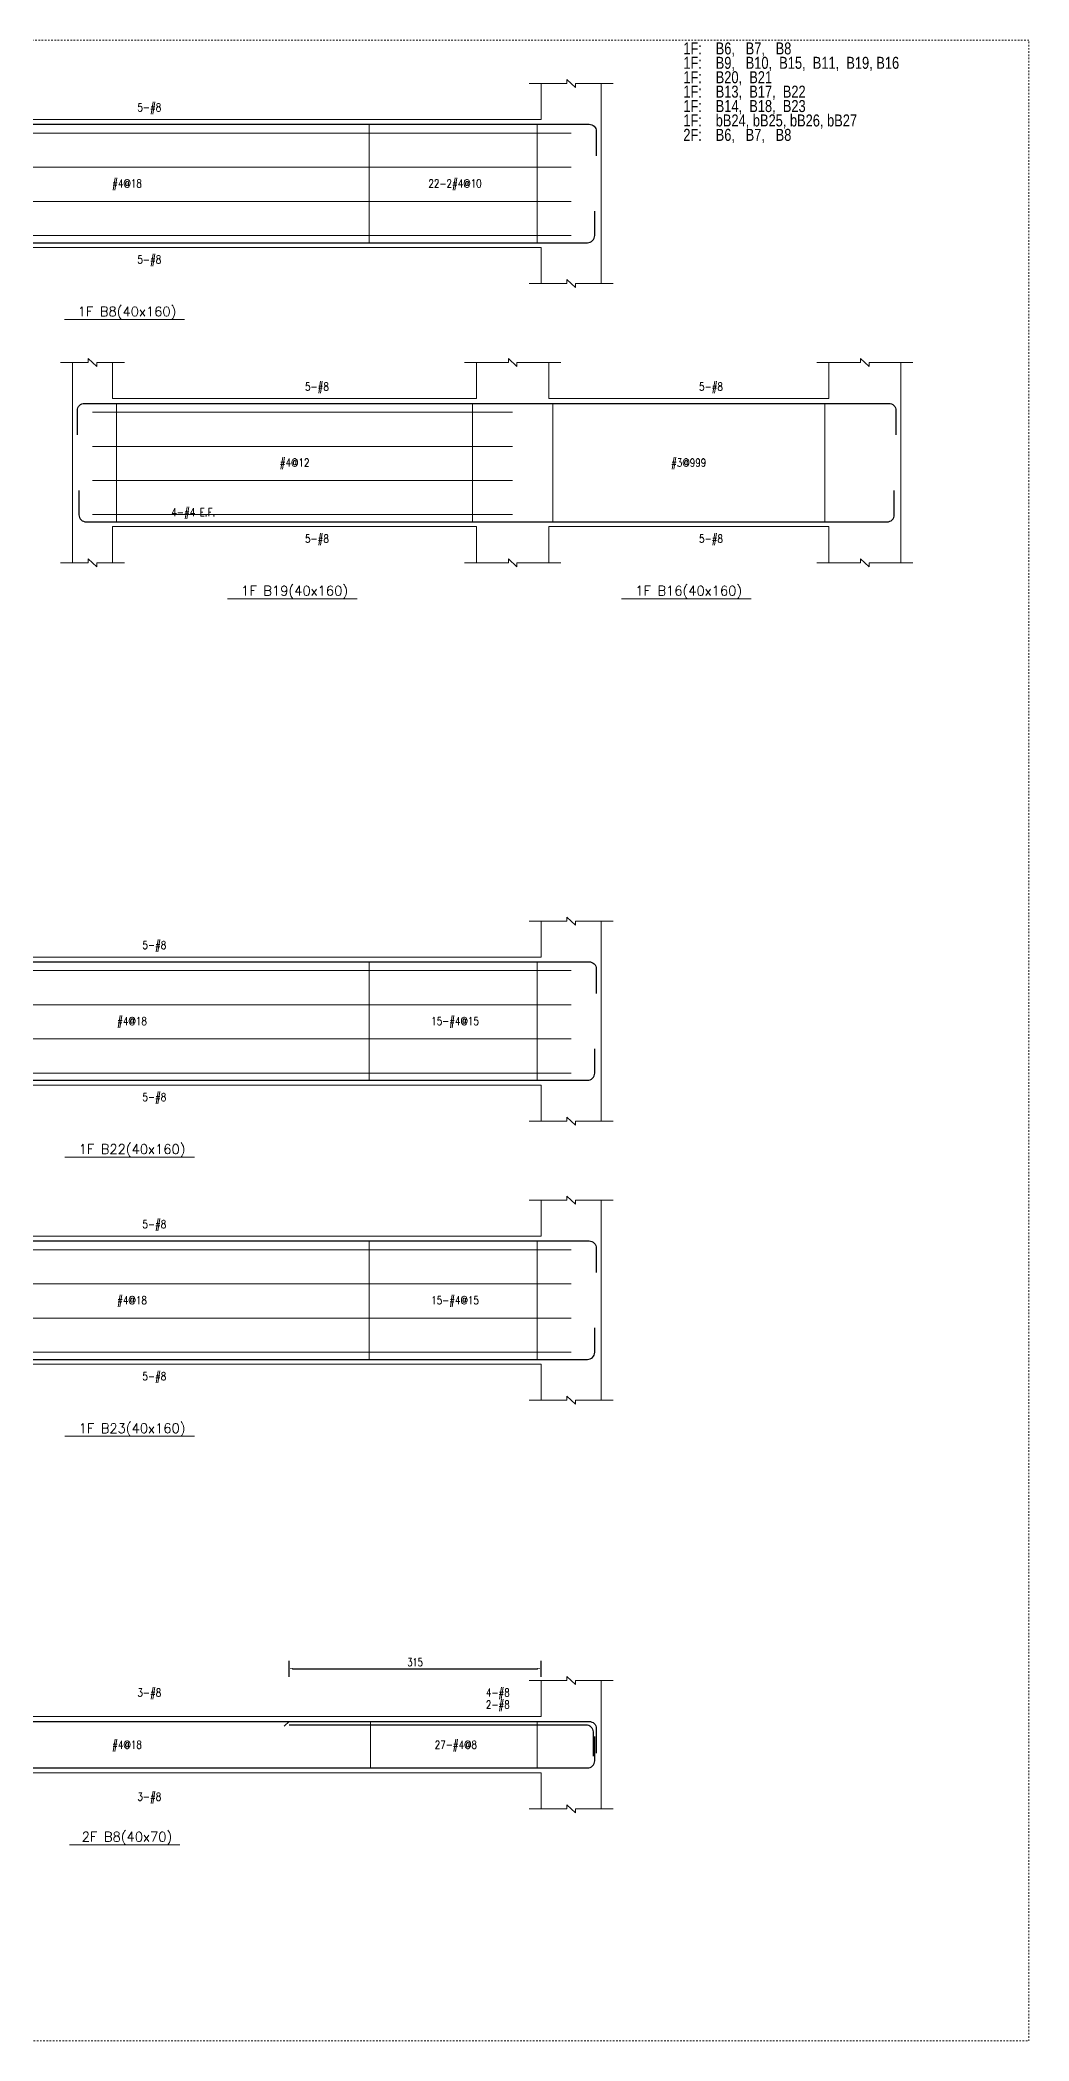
# Model space of a CAD drawing. Header units: millimetres. Extents: x 50 to 17750, y -6050 to -1000.
# Drawn here: x 2314 to 3550, y -3500 to -1000 of the extents above; entities that cross this region are included whole.
import ezdxf
from ezdxf.enums import TextEntityAlignment as Align

# ---------------------------------------------------------------- set-up
doc = ezdxf.new("R2010")
doc.units = ezdxf.units.MM
doc.linetypes.add('DOT', pattern=[4, 2, -2])
for name, color, linetype in [('主筋文字', 3, 'Continuous'), ('主筋文字引線', 3, 'Continuous'), ('主筋線', 1, 'Continuous'), ('剪力筋文字', 3, 'Continuous'), ('剪力筋文字引線', 3, 'Continuous'), ('剪力筋線', 3, 'Continuous'), ('圖框', 132, 'DOT'), ('尺寸標註-字串', 4, 'Continuous'), ('扭力筋文字', 3, 'Continuous'), ('扭力筋文字引線', 3, 'Continuous'), ('扭力筋線', 2, 'Continuous'), ('摘要資訊', 1, 'Continuous'), ('梁柱截斷記號', 3, 'Continuous'), ('梁跨名稱', 3, 'Continuous'), ('梁跨名稱底線', 3, 'Continuous'), ('邊界線', 3, 'Continuous')]:
    doc.layers.add(name, color=color, linetype=linetype)
doc.styles.add('note', font='romans', dxfattribs={"width": 0.75, "height": 10})
doc.styles.add('OAP_ROMANS', font='OAP_ROMANS.shx', dxfattribs={"height": 0.2, "bigfont": 'chineset.shx'})
doc.styles.add('romanc', font='romanc.shx', dxfattribs={"height": 0.2, "bigfont": 'chineset.shx'})
doc.styles.add('romans', font='romans.shx', dxfattribs={"height": 0.2, "bigfont": 'chineset.shx'})
doc.dimstyles.new('BeamRebarDim', dxfattribs={"dimtxt": 12, "dimasz": 4.5, "dimexe": 10, "dimexo": 1, "dimgap": 3, "dimtad": 1, "dimdec": 0, "dimdsep": 46, "dimtxsty": 'note', "dimcen": 2.5, "dimclrd": 256, "dimclre": 256, "dimclrt": 256, "dimadec": 0, "dimazin": 0, "dimtfac": 1, "dimtmove": 0, "dimatfit": 3, "dimfxl": 1, "dimtolj": 1, "dimarcsym": 0})

# ---------------------------------------------------------------- blocks, each defined once
blk = doc.blocks.new('*D23')
at = {"layer": 'Defpoints', "color": 0}
for p in [(2625.234375, -3045.84375), (2940.234375, -3034.84375), (2940.234375, -3045.84375)]:
    blk.add_point(p, dxfattribs=at)
at = {"layer": '尺寸標註-字串', "lineweight": -2}
for p, q in [((2625.234375, -3044.84375), (2625.234375, -3024.84375)), ((2940.234375, -3044.84375), (2940.234375, -3024.84375)), ((2629.734375, -3034.84375), (2935.734375, -3034.84375))]:
    blk.add_line(p, q, dxfattribs=at)
at = {"layer": '尺寸標註-字串'}
for points in [[(2629.734375, -3034.09375), (2629.734375, -3035.59375), (2625.234375, -3034.84375)], [(2935.734375, -3035.59375), (2935.734375, -3034.09375), (2940.234375, -3034.84375)]]:
    blk.add_solid(points, dxfattribs=at)
at = {"layer": '尺寸標註-字串', "insert": (2782.734375, -3026.79875), "char_height": 10, "attachment_point": 5, "style": 'note'}
blk.add_mtext('\\A1;315', dxfattribs=at)

msp = doc.modelspace()

# ---------------------------------------------------------------- linework, layer by layer
at = {"layer": '主筋文字引線', "lineweight": 5}
for points in [[(2422.7, -1105.2, 0, 1.5, 0), (2422.7, -1100.7, 0, 0, 0), (2422.7, -1084.2, 0, 0, 0), (2432.7, -1084.2, 0, 0, 0)], [(2422.7, -1253.2, 0, 1.5, 0), (2422.7, -1257.7, 0, 0, 0), (2422.7, -1274.2, 0, 0, 0), (2432.7, -1274.2, 0, 0, 0)], [(2632.2, -1454, 0, 1.5, 0), (2632.2, -1449.5, 0, 0, 0), (2632.2, -1433, 0, 0, 0), (2642.2, -1433, 0, 0, 0)], [(3124.7, -1454, 0, 1.5, 0), (3124.7, -1449.5, 0, 0, 0), (3124.7, -1433, 0, 0, 0), (3134.7, -1433, 0, 0, 0)], [(2632.2, -1602, 0, 1.5, 0), (2632.2, -1606.5, 0, 0, 0), (2632.2, -1623, 0, 0, 0), (2642.2, -1623, 0, 0, 0)], [(3124.7, -1602, 0, 1.5, 0), (3124.7, -1606.5, 0, 0, 0), (3124.7, -1623, 0, 0, 0), (3134.7, -1623, 0, 0, 0)], [(2429, -2151.7, 0, 1.5, 0), (2429, -2147.2, 0, 0, 0), (2429, -2130.7, 0, 0, 0), (2439, -2130.7, 0, 0, 0)], [(2429, -2299.7, 0, 1.5, 0), (2429, -2304.2, 0, 0, 0), (2429, -2320.7, 0, 0, 0), (2439, -2320.7, 0, 0, 0)], [(2429, -2500.5, 0, 1.5, 0), (2429, -2496, 0, 0, 0), (2429, -2479.5, 0, 0, 0), (2439, -2479.5, 0, 0, 0)], [(2429, -2648.5, 0, 1.5, 0), (2429, -2653, 0, 0, 0), (2429, -2669.5, 0, 0, 0), (2439, -2669.5, 0, 0, 0)], [(2422.7, -3100.8, 0, 1.5, 0), (2422.7, -3096.3, 0, 0, 0), (2422.7, -3064.8, 0, 0, 0), (2432.7, -3064.8, 0, 0, 0)], [(2855.2, -3100.8, 0, 1.5, 0), (2855.2, -3096.3, 0, 0, 0), (2855.2, -3064.8, 0, 0, 0), (2868.2, -3064.8, 0, 0, 0)], [(2855.2, -3104.8, 0, 1.5, 0), (2855.2, -3100.3, 0, 0, 0), (2855.2, -3079.8, 0, 0, 0), (2868.2, -3079.8, 0, 0, 0)], [(2422.7, -3158.8, 0, 1.5, 0), (2422.7, -3163.3, 0, 0, 0), (2422.7, -3194.8, 0, 0, 0), (2432.7, -3194.8, 0, 0, 0)]]:
    msp.add_lwpolyline(points, format="xyseb", dxfattribs=at)
at = {"layer": '主筋線', "lineweight": 30}
for points in [[(1905.2, -1105.2), (2940.2, -1105.2)], [(1905.2, -1253.2), (2940.2, -1253.2)], [(2404.7, -1454), (2859.7, -1454)], [(2859.7, -1454), (2949.7, -1454)], [(2859.7, -1454), (2949.7, -1454)], [(2949.7, -1454), (3299.7, -1454)], [(2404.7, -1602), (2859.7, -1602)], [(2859.7, -1602), (2949.7, -1602)], [(2859.7, -1602), (2949.7, -1602)], [(2949.7, -1602), (3299.7, -1602)], [(1917.7, -2151.7), (2940.2, -2151.7)], [(1917.7, -2299.7), (2940.2, -2299.7)], [(1917.7, -2500.5), (2940.2, -2500.5)], [(1917.7, -2648.5), (2940.2, -2648.5)], [(2220.2, -3100.8), (2625.2, -3100.8)], [(2625.2, -3100.8), (2619.2, -3106.8)], [(2625.2, -3100.8), (2940.2, -3100.8)], [(2625.2, -3104.8), (2940.2, -3104.8)], [(2220.2, -3158.8), (2940.2, -3158.8)]]:
    msp.add_lwpolyline(points, dxfattribs=at)
for points in [[(2940.2, -1105.2), (3000.3, -1105.2, -0.414214), (3009.2, -1114.1), (3009.2, -1144.6)], [(2940.2, -1253.2), (2998.3, -1253.2, 0.414214), (3007.2, -1244.3), (3007.2, -1213.8)], [(2360.7, -1493.4), (2360.7, -1462.9, -0.414214), (2369.6, -1454), (2404.7, -1454)], [(3299.7, -1454), (3374.8, -1454, -0.414214), (3383.7, -1462.9), (3383.7, -1493.4)], [(2362.7, -1562.7), (2362.7, -1593.2, 0.414214), (2371.6, -1602), (2404.7, -1602)], [(3299.7, -1602), (3372.8, -1602, 0.414214), (3381.7, -1593.2), (3381.7, -1562.7)], [(2940.2, -2151.7), (3000.3, -2151.7, -0.414214), (3009.2, -2160.6), (3009.2, -2191.1)], [(2940.2, -2299.7), (2998.3, -2299.7, 0.414214), (3007.2, -2290.8), (3007.2, -2260.3)], [(2940.2, -2500.5), (3000.3, -2500.5, -0.414214), (3009.2, -2509.4), (3009.2, -2539.9)], [(2940.2, -2648.5), (2998.3, -2648.5, 0.414214), (3007.2, -2639.6), (3007.2, -2609.2)], [(2940.2, -3100.8), (3000.3, -3100.8, -0.414214), (3009.2, -3109.7), (3009.2, -3140.2)], [(2940.2, -3104.8), (2996.3, -3104.8, -0.414214), (3005.2, -3113.7), (3005.2, -3144.2)], [(2940.2, -3158.8), (2998.3, -3158.8, 0.414214), (3007.2, -3150), (3007.2, -3119.5)]]:
    msp.add_lwpolyline(points, format="xyb", dxfattribs=at)
at = {"layer": '剪力筋文字引線', "lineweight": 5}
for points in [[(2120.2, -1179.2, 0, 1.5, 0), (2124.7, -1179.2, 0, 0, 0), (2398.7, -1179.2, 0, 0, 0)], [(2725.2, -1179.2, 0, 1.5, 0), (2720.7, -1179.2, 0, 0, 0), (2446.7, -1179.2, 0, 0, 0)], [(2725.2, -1179.2, 0, 1.5, 0), (2729.7, -1179.2, 0, 0, 0), (2792.7, -1179.2, 0, 0, 0)], [(2935.2, -1179.2, 0, 1.5, 0), (2930.7, -1179.2, 0, 0, 0), (2872.7, -1179.2, 0, 0, 0)], [(2409.7, -1528, 0, 1.5, 0), (2414.2, -1528, 0, 0, 0), (2608.2, -1528, 0, 0, 0)], [(2854.7, -1528, 0, 1.5, 0), (2850.2, -1528, 0, 0, 0), (2656.2, -1528, 0, 0, 0)], [(2954.7, -1528, 0, 1.5, 0), (2959.2, -1528, 0, 0, 0), (3096.7, -1528, 0, 0, 0)], [(3294.7, -1528, 0, 1.5, 0), (3290.2, -1528, 0, 0, 0), (3152.7, -1528, 0, 0, 0)], [(2132.7, -2225.7, 0, 1.5, 0), (2137.2, -2225.7, 0, 0, 0), (2405, -2225.7, 0, 0, 0)], [(2725.2, -2225.7, 0, 1.5, 0), (2720.7, -2225.7, 0, 0, 0), (2453, -2225.7, 0, 0, 0)], [(2725.2, -2225.7, 0, 1.5, 0), (2729.7, -2225.7, 0, 0, 0), (2796.7, -2225.7, 0, 0, 0)], [(2935.2, -2225.7, 0, 1.5, 0), (2930.7, -2225.7, 0, 0, 0), (2868.7, -2225.7, 0, 0, 0)], [(2132.7, -2574.5, 0, 1.5, 0), (2137.2, -2574.5, 0, 0, 0), (2405, -2574.5, 0, 0, 0)], [(2725.2, -2574.5, 0, 1.5, 0), (2720.7, -2574.5, 0, 0, 0), (2453, -2574.5, 0, 0, 0)], [(2725.2, -2574.5, 0, 1.5, 0), (2729.7, -2574.5, 0, 0, 0), (2796.7, -2574.5, 0, 0, 0)], [(2935.2, -2574.5, 0, 1.5, 0), (2930.7, -2574.5, 0, 0, 0), (2868.7, -2574.5, 0, 0, 0)], [(2118.2, -3129.8, 0, 1.5, 0), (2122.7, -3129.8, 0, 0, 0), (2398.7, -3129.8, 0, 0, 0)], [(2727.2, -3129.8, 0, 1.5, 0), (2722.7, -3129.8, 0, 0, 0), (2446.7, -3129.8, 0, 0, 0)], [(2727.2, -3129.8, 0, 1.5, 0), (2731.7, -3129.8, 0, 0, 0), (2801.7, -3129.8, 0, 0, 0)], [(2935.2, -3129.8, 0, 1.5, 0), (2930.7, -3129.8, 0, 0, 0), (2865.7, -3129.8, 0, 0, 0)]]:
    msp.add_lwpolyline(points, format="xyseb", dxfattribs=at)
at = {"layer": '剪力筋線', "lineweight": 5}
for points in [[(2725.2, -1105), (2725.2, -1253.4)], [(2935.2, -1105), (2935.2, -1253.4)], [(2409.7, -1453.9), (2409.7, -1602.2)], [(2854.7, -1453.9), (2854.7, -1602.2)], [(2954.7, -1453.9), (2954.7, -1602.2)], [(3294.7, -1453.9), (3294.7, -1602.2)], [(2725.2, -2151.5), (2725.2, -2299.9)], [(2935.2, -2151.5), (2935.2, -2299.9)], [(2725.2, -2500.4), (2725.2, -2648.7)], [(2935.2, -2500.4), (2935.2, -2648.7)], [(2727.2, -3100.7), (2727.2, -3159)], [(2935.2, -3100.7), (2935.2, -3159)]]:
    msp.add_lwpolyline(points, dxfattribs=at)
at = {"layer": '圖框', "lineweight": 5}
msp.add_lwpolyline([(50, -3500), (3550, -3500), (3550, -1000), (50, -1000), (50, -3500)], dxfattribs=at)
at = {"layer": '扭力筋文字引線', "lineweight": 5}
msp.add_lwpolyline([(2460.2, -1465, 0, 1.5, 0), (2460.2, -1469.5, 0, 0, 0), (2460.2, -1507.7, 0, 1.5, 0), (2460.2, -1512.2, 0, 0, 0), (2460.2, -1550.4, 0, 1.5, 0), (2460.2, -1554.9, 0, 0, 0), (2460.2, -1593, 0, 1.5, 0), (2460.2, -1597.5, 0, 0, 0), (2460.2, -1598, 0, 0, 0), (2475.2, -1598, 0, 0, 0)], format="xyseb", dxfattribs=at)
at = {"layer": '扭力筋線', "lineweight": 5}
for points in [[(1867.7, -1116.2), (2977.7, -1116.2)], [(1867.7, -1158.9), (2977.7, -1158.9)], [(1867.7, -1201.6), (2977.7, -1201.6)], [(1867.7, -1244.2), (2977.7, -1244.2)], [(2379.7, -1465), (2904.7, -1465)], [(2379.7, -1507.7), (2904.7, -1507.7)], [(2379.7, -1550.4), (2904.7, -1550.4)], [(2379.7, -1593), (2904.7, -1593)], [(1892.7, -2162.7), (2977.7, -2162.7)], [(1892.7, -2205.4), (2977.7, -2205.4)], [(1892.7, -2248), (2977.7, -2248)], [(1892.7, -2290.7), (2977.7, -2290.7)], [(1892.7, -2511.5), (2977.7, -2511.5)], [(1892.7, -2554.2), (2977.7, -2554.2)], [(1892.7, -2596.9), (2977.7, -2596.9)], [(1892.7, -2639.5), (2977.7, -2639.5)]]:
    msp.add_lwpolyline(points, dxfattribs=at)
at = {"layer": '梁柱截斷記號', "lineweight": 5}
for points in [[(2925.2, -1054.2), (2972.3, -1054.2), (2972.3, -1049.2), (2983.1, -1059.2), (2983.1, -1054.2), (3030.2, -1054.2)], [(2925.2, -1304.2), (2972.3, -1304.2), (2972.3, -1299.2), (2983.1, -1309.2), (2983.1, -1304.2), (3030.2, -1304.2)], [(2339.7, -1403), (2374.3, -1403), (2374.3, -1398), (2385.1, -1408), (2385.1, -1403), (2419.7, -1403)], [(2844.7, -1403), (2899.3, -1403), (2899.3, -1398), (2910.1, -1408), (2910.1, -1403), (2964.7, -1403)], [(3284.7, -1403), (3339.3, -1403), (3339.3, -1398), (3350.1, -1408), (3350.1, -1403), (3404.7, -1403)], [(2339.7, -1653), (2374.3, -1653), (2374.3, -1648), (2385.1, -1658), (2385.1, -1653), (2419.7, -1653)], [(2844.7, -1653), (2899.3, -1653), (2899.3, -1648), (2910.1, -1658), (2910.1, -1653), (2964.7, -1653)], [(3284.7, -1653), (3339.3, -1653), (3339.3, -1648), (3350.1, -1658), (3350.1, -1653), (3404.7, -1653)], [(2925.2, -2100.7), (2972.3, -2100.7), (2972.3, -2095.7), (2983.1, -2105.7), (2983.1, -2100.7), (3030.2, -2100.7)], [(2925.2, -2350.7), (2972.3, -2350.7), (2972.3, -2345.7), (2983.1, -2355.7), (2983.1, -2350.7), (3030.2, -2350.7)], [(2925.2, -2449.5), (2972.3, -2449.5), (2972.3, -2444.5), (2983.1, -2454.5), (2983.1, -2449.5), (3030.2, -2449.5)], [(2925.2, -2699.5), (2972.3, -2699.5), (2972.3, -2694.5), (2983.1, -2704.5), (2983.1, -2699.5), (3030.2, -2699.5)], [(2925.2, -3049.8), (2972.3, -3049.8), (2972.3, -3044.8), (2983.1, -3054.8), (2983.1, -3049.8), (3030.2, -3049.8)], [(2925.2, -3209.8), (2972.3, -3209.8), (2972.3, -3204.8), (2983.1, -3214.8), (2983.1, -3209.8), (3030.2, -3209.8)]]:
    msp.add_lwpolyline(points, dxfattribs=at)
at = {"layer": '梁跨名稱底線', "lineweight": 5}
for points in [[(2344.7, -1349.2), (2494.7, -1349.2)], [(2548.2, -1698), (2710.2, -1698)], [(3040.7, -1698), (3202.7, -1698)], [(2345, -2395.7), (2507, -2395.7)], [(2345, -2744.5), (2507, -2744.5)], [(2350.7, -3254.8), (2488.7, -3254.8)]]:
    msp.add_lwpolyline(points, dxfattribs=at)
at = {"layer": '邊界線', "lineweight": 5}
for points in [[(2940.2, -1099.2), (2940.2, -1054.2)], [(3015.2, -1099.2), (3015.2, -1054.2)], [(1905.2, -1099.2), (2940.2, -1099.2)], [(3015.2, -1259.2), (3015.2, -1099.2)], [(1905.2, -1259.2), (2940.2, -1259.2)], [(2940.2, -1304.2), (2940.2, -1259.2)], [(3015.2, -1304.2), (3015.2, -1259.2)], [(2354.7, -1448), (2354.7, -1403)], [(2404.7, -1403), (2404.7, -1448)], [(2859.7, -1448), (2859.7, -1403)], [(2949.7, -1448), (2949.7, -1403)], [(3299.7, -1448), (3299.7, -1403)], [(3389.7, -1448), (3389.7, -1403)], [(2354.7, -1608), (2354.7, -1448)], [(2404.7, -1448), (2859.7, -1448)], [(2949.7, -1448), (3299.7, -1448)], [(3389.7, -1608), (3389.7, -1448)], [(2354.7, -1653), (2354.7, -1608)], [(2404.7, -1653), (2404.7, -1608)], [(2404.7, -1608), (2859.7, -1608)], [(2859.7, -1653), (2859.7, -1608)], [(2949.7, -1653), (2949.7, -1608)], [(2949.7, -1608), (3299.7, -1608)], [(3299.7, -1653), (3299.7, -1608)], [(3389.7, -1653), (3389.7, -1608)], [(2940.2, -2145.7), (2940.2, -2100.7)], [(3015.2, -2145.7), (3015.2, -2100.7)], [(1917.7, -2145.7), (2940.2, -2145.7)], [(3015.2, -2305.7), (3015.2, -2145.7)], [(1917.7, -2305.7), (2940.2, -2305.7)], [(2940.2, -2350.7), (2940.2, -2305.7)], [(3015.2, -2350.7), (3015.2, -2305.7)], [(2940.2, -2494.5), (2940.2, -2449.5)], [(3015.2, -2494.5), (3015.2, -2449.5)], [(1917.7, -2494.5), (2940.2, -2494.5)], [(3015.2, -2654.5), (3015.2, -2494.5)], [(1917.7, -2654.5), (2940.2, -2654.5)], [(2940.2, -2699.5), (2940.2, -2654.5)], [(3015.2, -2699.5), (3015.2, -2654.5)], [(2940.2, -3094.8), (2940.2, -3049.8)], [(3015.2, -3094.8), (3015.2, -3049.8)], [(1905.2, -3094.8), (2940.2, -3094.8)], [(3015.2, -3164.8), (3015.2, -3094.8)], [(1905.2, -3164.8), (2940.2, -3164.8)], [(2940.2, -3209.8), (2940.2, -3164.8)], [(3015.2, -3209.8), (3015.2, -3164.8)]]:
    msp.add_lwpolyline(points, dxfattribs=at)

# ---------------------------------------------------------------- texts
at = {"layer": '主筋文字', "style": 'romans', "width": 0.8}
for s, p in [('5-#8', (2435.7, -1084.2)), ('5-#8', (2435.7, -1274.2)), ('5-#8', (2645.2, -1433)), ('5-#8', (3137.7, -1433)), ('5-#8', (2645.2, -1623)), ('5-#8', (3137.7, -1623)), ('5-#8', (2442, -2130.7)), ('5-#8', (2442, -2320.7)), ('5-#8', (2442, -2479.5)), ('5-#8', (2442, -2669.5)), ('3-#8', (2435.7, -3064.8)), ('4-#8', (2871.2, -3064.8)), ('2-#8', (2871.2, -3079.8)), ('3-#8', (2435.7, -3194.8))]:
    msp.add_text(s, height=10, dxfattribs=at).set_placement(p, align=Align.MIDDLE_LEFT)
at = {"layer": '剪力筋文字', "style": 'romans', "width": 0.8}
for s, p in [('#4@18', (2422.7, -1184.2)), ('22-2#4@10', (2832.7, -1184.2)), ('#4@12', (2632.2, -1533)), ('#3@999', (3124.7, -1533)), ('#4@18', (2429, -2230.7)), ('15-#4@15', (2832.7, -2230.7)), ('#4@18', (2429, -2579.5)), ('15-#4@15', (2832.7, -2579.5)), ('#4@18', (2422.7, -3134.8)), ('27-#4@8', (2833.7, -3134.8))]:
    msp.add_text(s, height=10, dxfattribs=at).set_placement(p, align=Align.CENTER)
at = {"layer": '扭力筋文字', "style": 'romans', "width": 0.8}
msp.add_text('4-#4 E.F.', height=10, dxfattribs=at).set_placement((2478.2, -1590), align=Align.MIDDLE_LEFT)
at = {"layer": '摘要資訊', "style": 'OAP_ROMANS', "width": 0.8}
for s, p in [('1F:', (3118, -1018)), ('1F:', (3118, -1036)), (' B6,   B7,   B8', (3154, -1018)), (' B9,   B10,  B15,  B11,  B19, B16', (3154, -1036)), ('1F:', (3118, -1054)), (' B20,  B21', (3154, -1054)), ('1F:', (3118, -1072)), ('1F:', (3118, -1090)), (' B13,  B17,  B22', (3154, -1072)), (' B14,  B18,  B23', (3154, -1090)), ('1F:', (3118, -1108)), (' bB24, bB25, bB26, bB27', (3154, -1108)), ('2F:', (3118, -1126)), (' B6,   B7,   B8', (3154, -1126))]:
    msp.add_text(s, height=15, dxfattribs=at).set_placement(p)
at = {"layer": '梁跨名稱', "style": 'romanc'}
for s, p in [('1F B8(40x160)', (2422.7, -1345.2)), ('1F B19(40x160)', (2632.2, -1694)), ('1F B16(40x160)', (3124.7, -1694)), ('1F B22(40x160)', (2429, -2391.7)), ('1F B23(40x160)', (2429, -2740.5)), ('2F B8(40x70)', (2422.7, -3250.8))]:
    msp.add_text(s, height=12, dxfattribs=at).set_placement(p, align=Align.CENTER)

# ---------------------------------------------------------------- dimensions: what is measured, and where the dimension line sits
at = {"layer": '尺寸標註-字串'}
dim = msp.add_linear_dim(base=(2940.2, -3034.8), p1=(2625.2, -3045.8), p2=(2940.2, -3045.8), dimstyle='BeamRebarDim', dxfattribs=at)
dim.commit()
dim.dimension.update_dxf_attribs({"geometry": '*D23', "text_midpoint": (2782.7, -3026.8)})

doc.saveas('drawing.dxf')
